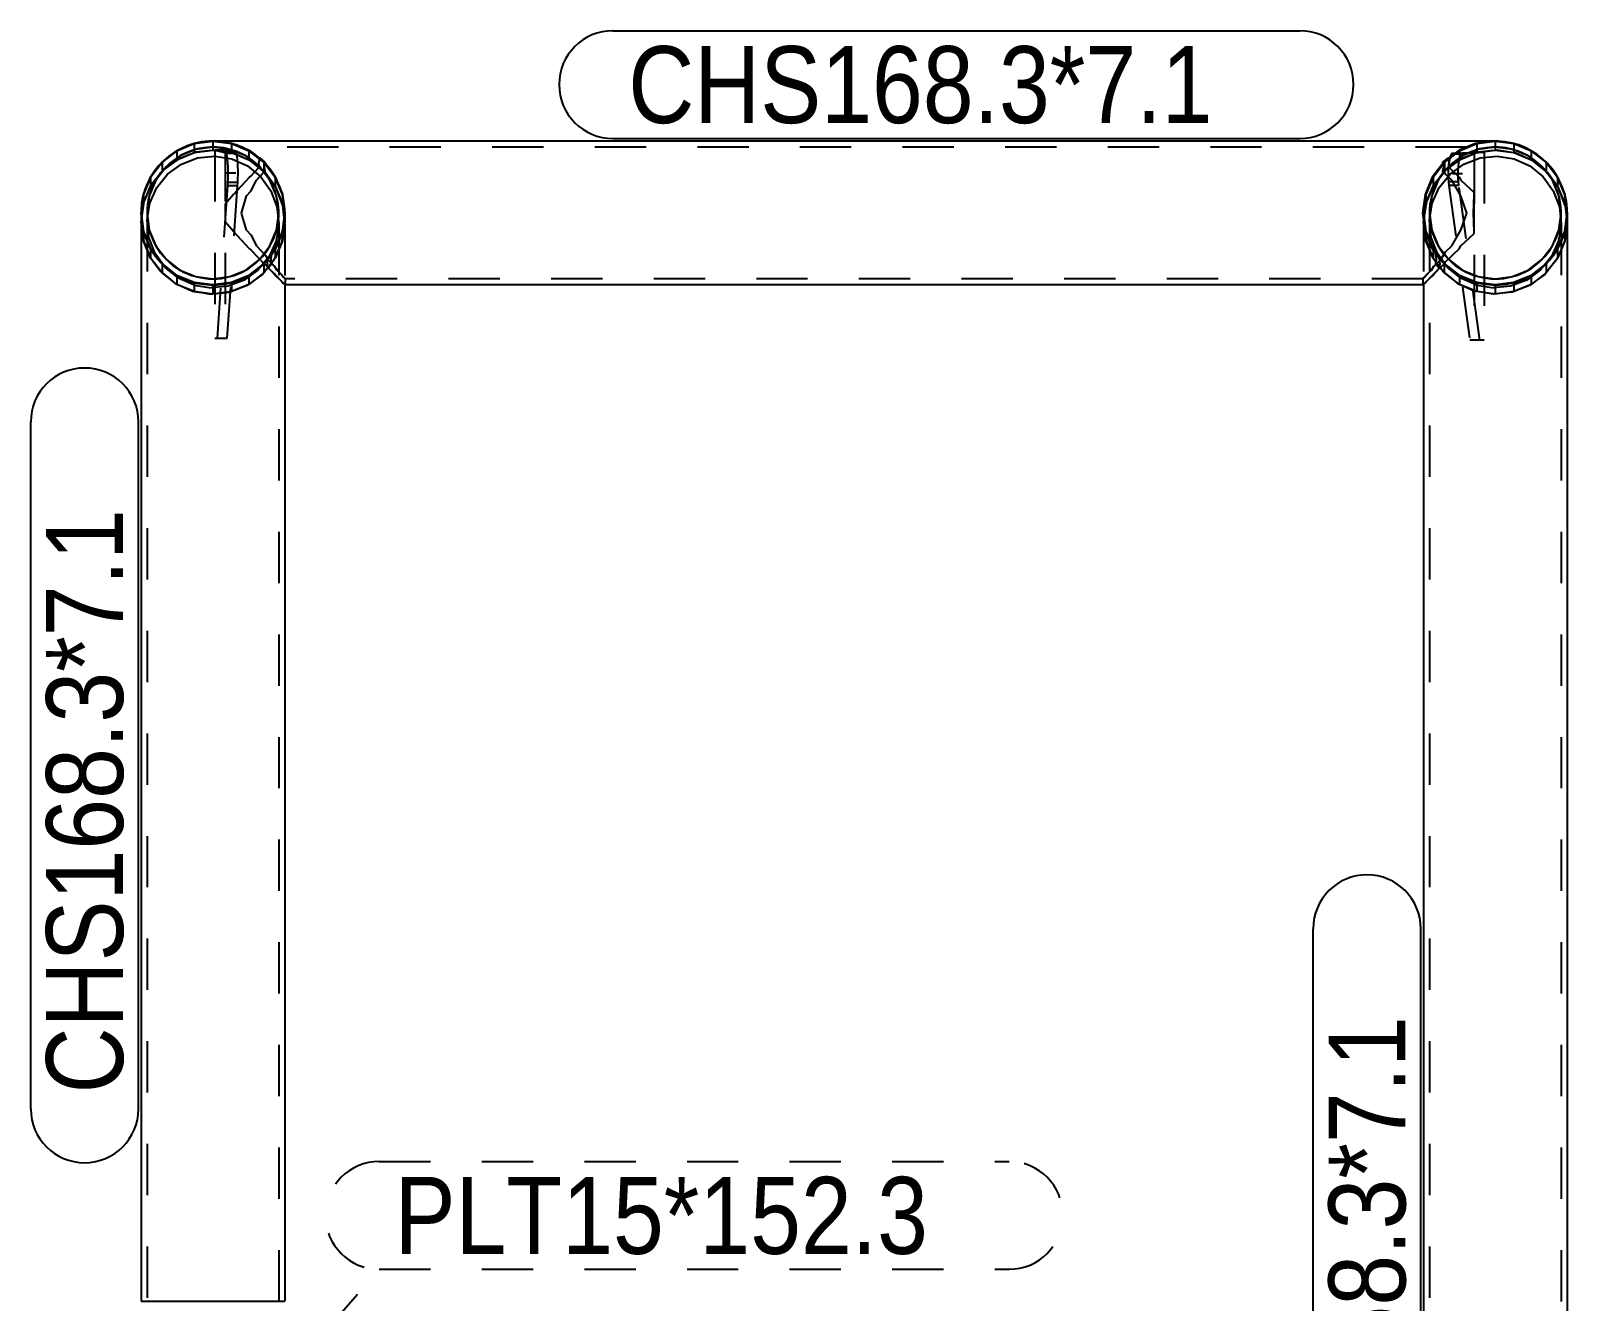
# Model space of a CAD drawing. Header units: millimetres. Extents: x 150000 to 150841, y 150000 to 150594.
# Drawn here: x 150613.1 to 150673, y 150226.4 to 150276 of the extents above; entities that cross this region are included whole.
import ezdxf

# ---------------------------------------------------------------- set-up
doc = ezdxf.new("R2010")
doc.units = ezdxf.units.MM
doc.linetypes.add('XKITLINE00', pattern=[0])
doc.linetypes.add('XKITLINE02', pattern=[4, 2, -2])
doc.styles.add('ARIAL', font='arial.ttf')

msp = doc.modelspace()

# ---------------------------------------------------------------- linework, layer by layer
at = {"color": 7, "linetype": 'XKITLINE00'}
for p, q in [((150635.762, 150275.972), (150662.54, 150275.972)), ((150635.762, 150271.772), (150662.54, 150271.772)), ((150613.063, 150233.949), (150613.063, 150260.726)), ((150617.263, 150233.949), (150617.263, 150260.726)), ((150663.063, 150214.193), (150663.063, 150240.971)), ((150667.263, 150214.193), (150667.263, 150240.971))]:
    msp.add_line(p, q, dxfattribs=at)
at = {"color": 7, "linetype": 'XKITLINE02'}
for p, q in [((150619.441, 150271.577), (150618.764, 150271.296)), ((150618.764, 150271.296), (150619.441, 150271.577)), ((150619.502, 150271.348), (150618.883, 150271.091)), ((150620.167, 150271.672), (150619.441, 150271.577)), ((150619.441, 150271.577), (150620.167, 150271.672)), ((150619.441, 150271.577), (150619.441, 150271.223)), ((150619.441, 150271.223), (150620.167, 150271.319)), ((150620.167, 150271.435), (150619.502, 150271.348)), ((150620.244, 150271.319), (150619.516, 150271.243)), ((150620.893, 150271.577), (150620.167, 150271.672)), ((150620.167, 150271.672), (150620.167, 150271.319)), ((150620.167, 150271.672), (150620.893, 150271.577)), ((150620.831, 150271.348), (150620.167, 150271.435)), ((150620.167, 150271.319), (150620.893, 150271.223)), ((150620.638, 150271.319), (150620.24, 150271.319)), ((150620.24, 150271.319), (150620.667, 150271.214)), ((150620.24, 150271.319), (150620.24, 150263.985)), ((150620.967, 150271.203), (150620.244, 150271.319)), ((150621.065, 150271.214), (150620.638, 150271.319)), ((150620.638, 150271.319), (150620.638, 150263.985)), ((150621.451, 150271.091), (150620.831, 150271.348)), ((150621.569, 150271.296), (150620.893, 150271.577)), ((150620.893, 150271.577), (150620.893, 150271.223)), ((150620.893, 150271.577), (150621.569, 150271.296)), ((150620.897, 150271.593), (150620.897, 150271.593)), ((150620.936, 150271.577), (150621.488, 150271.348)), ((150669.056, 150271.435), (150621.277, 150271.435)), ((150621.277, 150271.435), (150621.577, 150271.311)), ((150669.397, 150271.577), (150668.756, 150271.311)), ((150668.764, 150271.296), (150669.441, 150271.577)), ((150669.441, 150271.577), (150668.764, 150271.296)), ((150669.502, 150271.348), (150668.882, 150271.091)), ((150669.436, 150271.593), (150669.436, 150271.593)), ((150669.441, 150271.577), (150670.166, 150271.672)), ((150670.166, 150271.672), (150669.441, 150271.577)), ((150669.441, 150271.577), (150669.441, 150271.223)), ((150669.441, 150271.223), (150670.166, 150271.319)), ((150670.166, 150271.435), (150669.502, 150271.348)), ((150670.244, 150271.319), (150669.515, 150271.243)), ((150670.166, 150271.672), (150670.892, 150271.577)), ((150670.892, 150271.577), (150670.166, 150271.672)), ((150670.166, 150271.672), (150670.166, 150271.319)), ((150670.831, 150271.348), (150670.166, 150271.435)), ((150670.166, 150271.319), (150670.892, 150271.223)), ((150670.967, 150271.203), (150670.244, 150271.319)), ((150671.45, 150271.091), (150670.831, 150271.348)), ((150670.892, 150271.577), (150671.569, 150271.296)), ((150671.569, 150271.296), (150670.892, 150271.577)), ((150670.892, 150271.577), (150670.892, 150271.223)), ((150618.183, 150270.851), (150617.737, 150270.27)), ((150617.737, 150270.27), (150618.183, 150270.851)), ((150618.764, 150271.296), (150618.183, 150270.851)), ((150618.183, 150270.851), (150618.764, 150271.296)), ((150618.183, 150270.497), (150618.764, 150270.943)), ((150618.183, 150270.851), (150618.183, 150270.497)), ((150618.832, 150270.982), (150618.239, 150270.552)), ((150618.883, 150271.091), (150618.351, 150270.683)), ((150618.401, 150270.38), (150618.944, 150270.773)), ((150618.764, 150271.296), (150618.764, 150270.943)), ((150618.764, 150270.943), (150619.441, 150271.223)), ((150619.516, 150271.243), (150618.832, 150270.982)), ((150618.944, 150270.773), (150619.571, 150271.012)), ((150619.571, 150271.012), (150620.237, 150271.082)), ((150620.237, 150271.082), (150620.899, 150270.976)), ((150621.065, 150271.214), (150620.667, 150271.214)), ((150620.667, 150271.214), (150620.683, 150271.194)), ((150620.683, 150271.194), (150621.081, 150271.194)), ((150620.683, 150271.194), (150620.699, 150271.143)), ((150620.699, 150271.143), (150620.713, 150271.063)), ((150620.713, 150271.063), (150620.726, 150270.957)), ((150620.726, 150270.957), (150620.736, 150270.829)), ((150620.736, 150270.829), (150620.743, 150270.684)), ((150620.893, 150271.223), (150621.569, 150270.943)), ((150620.899, 150270.976), (150621.511, 150270.702)), ((150621.635, 150270.904), (150620.967, 150271.203)), ((150621.081, 150271.194), (150621.065, 150271.214)), ((150621.097, 150271.143), (150621.081, 150271.194)), ((150621.111, 150271.063), (150621.097, 150271.143)), ((150621.124, 150270.957), (150621.111, 150271.063)), ((150621.134, 150270.829), (150621.124, 150270.957)), ((150621.141, 150270.684), (150621.134, 150270.829)), ((150621.982, 150270.683), (150621.451, 150271.091)), ((150622.15, 150270.851), (150621.569, 150271.296)), ((150621.569, 150271.296), (150621.569, 150270.943)), ((150621.569, 150271.296), (150622.15, 150270.851)), ((150621.569, 150270.943), (150622.15, 150270.497)), ((150621.577, 150271.311), (150622.162, 150270.862)), ((150621.577, 150271.311), (150621.577, 150271.311)), ((150622.204, 150270.442), (150621.635, 150270.904)), ((150621.978, 150270.982), (150621.953, 150270.851)), ((150621.985, 150270.638), (150621.953, 150270.851)), ((150621.963, 150271.015), (150621.985, 150271.015)), ((150621.982, 150271), (150621.985, 150271.015)), ((150621.985, 150271.015), (150622.183, 150270.862)), ((150622.596, 150270.27), (150622.15, 150270.851)), ((150622.15, 150270.851), (150622.15, 150270.497)), ((150622.15, 150270.851), (150622.596, 150270.27)), ((150622.169, 150270.852), (150622.162, 150270.862)), ((150622.162, 150270.862), (150622.61, 150270.278)), ((150622.169, 150270.852), (150622.162, 150270.862)), ((150622.173, 150270.847), (150622.169, 150270.852)), ((150622.173, 150270.847), (150622.169, 150270.852)), ((150622.171, 150270.683), (150622.183, 150270.746)), ((150622.173, 150270.847), (150622.195, 150270.847)), ((150622.183, 150270.862), (150622.195, 150270.847)), ((150622.183, 150270.851), (150622.183, 150270.862)), ((150622.183, 150270.834), (150622.183, 150270.851)), ((150622.183, 150270.807), (150622.183, 150270.746)), ((150622.19, 150270.799), (150622.183, 150270.746)), ((150622.192, 150270.822), (150622.195, 150270.847)), ((150668.171, 150270.862), (150667.723, 150270.278)), ((150667.737, 150270.27), (150668.183, 150270.851)), ((150668.183, 150270.851), (150667.737, 150270.27)), ((150668.136, 150270.862), (150668.125, 150270.847)), ((150668.129, 150270.807), (150668.125, 150270.847)), ((150668.125, 150270.847), (150668.16, 150270.847)), ((150668.132, 150270.784), (150668.136, 150270.746)), ((150668.136, 150270.862), (150668.335, 150271.015)), ((150668.136, 150270.816), (150668.136, 150270.862)), ((150668.136, 150270.79), (150668.136, 150270.746)), ((150668.136, 150270.746), (150668.149, 150270.683)), ((150668.16, 150270.847), (150668.162, 150270.851)), ((150668.16, 150270.847), (150668.162, 150270.851)), ((150668.162, 150270.851), (150668.171, 150270.862)), ((150668.162, 150270.851), (150668.171, 150270.862)), ((150668.756, 150271.311), (150668.171, 150270.862)), ((150668.183, 150270.851), (150668.764, 150271.296)), ((150668.764, 150271.296), (150668.183, 150270.851)), ((150668.183, 150270.497), (150668.764, 150270.943)), ((150668.183, 150270.851), (150668.183, 150270.497)), ((150668.831, 150270.982), (150668.238, 150270.552)), ((150668.335, 150271.015), (150668.37, 150271.015)), ((150668.339, 150270.991), (150668.335, 150271.015)), ((150668.335, 150270.638), (150668.367, 150270.851)), ((150668.355, 150270.823), (150668.34, 150270.685)), ((150668.343, 150270.973), (150668.367, 150270.851)), ((150668.882, 150271.091), (150668.351, 150270.683)), ((150668.375, 150270.945), (150668.355, 150270.823)), ((150668.39, 150271.01), (150668.375, 150270.945)), ((150668.397, 150271.035), (150668.399, 150271.046)), ((150668.427, 150271.121), (150668.399, 150271.046)), ((150668.401, 150270.38), (150668.944, 150270.773)), ((150668.458, 150271.17), (150668.427, 150271.121)), ((150668.489, 150271.189), (150668.458, 150271.17)), ((150668.458, 150271.17), (150668.849, 150271.17)), ((150668.606, 150271.196), (150668.489, 150271.189)), ((150668.881, 150271.189), (150668.489, 150271.189)), ((150668.636, 150271.198), (150669.341, 150271.243)), ((150668.731, 150270.685), (150668.746, 150270.823)), ((150668.746, 150270.823), (150668.766, 150270.945)), ((150668.756, 150271.311), (150668.756, 150271.311)), ((150668.764, 150271.296), (150668.764, 150270.943)), ((150668.764, 150270.943), (150669.441, 150271.223)), ((150668.766, 150270.945), (150668.79, 150271.046)), ((150668.79, 150271.046), (150668.818, 150271.121)), ((150668.818, 150271.121), (150668.849, 150271.17)), ((150669.515, 150271.243), (150668.831, 150270.982)), ((150668.849, 150271.17), (150668.881, 150271.189)), ((150668.881, 150271.189), (150669.732, 150271.243)), ((150668.944, 150270.773), (150669.57, 150271.012)), ((150669.341, 150271.243), (150669.732, 150271.243)), ((150669.341, 150271.243), (150669.341, 150263.91)), ((150669.57, 150271.012), (150670.237, 150271.082)), ((150669.732, 150271.243), (150669.732, 150263.91)), ((150670.237, 150271.082), (150670.899, 150270.976)), ((150670.892, 150271.223), (150671.569, 150270.943)), ((150670.899, 150270.976), (150671.511, 150270.702)), ((150671.635, 150270.904), (150670.967, 150271.203)), ((150671.982, 150270.683), (150671.45, 150271.091)), ((150671.569, 150271.296), (150672.15, 150270.851)), ((150672.15, 150270.851), (150671.569, 150271.296)), ((150671.569, 150271.296), (150671.569, 150270.943)), ((150671.569, 150270.943), (150672.15, 150270.497)), ((150672.204, 150270.442), (150671.635, 150270.904)), ((150672.15, 150270.851), (150672.596, 150270.27)), ((150672.596, 150270.27), (150672.15, 150270.851)), ((150672.15, 150270.851), (150672.15, 150270.497)), ((150617.737, 150270.27), (150617.457, 150269.593)), ((150617.457, 150269.593), (150617.737, 150270.27)), ((150617.943, 150270.151), (150617.686, 150269.532)), ((150617.737, 150269.916), (150618.183, 150270.497)), ((150617.737, 150270.27), (150617.737, 150269.916)), ((150618.239, 150270.552), (150617.777, 150269.983)), ((150618.351, 150270.683), (150617.943, 150270.151)), ((150617.979, 150269.859), (150618.401, 150270.38)), ((150620.745, 150270.211), (150620.739, 150270.062)), ((150620.743, 150270.684), (150620.747, 150270.529)), ((150620.748, 150270.369), (150620.745, 150270.211)), ((150620.747, 150270.529), (150620.748, 150270.369)), ((150620.972, 150269.593), (150621.587, 150270.27)), ((150621.137, 150270.062), (150621.143, 150270.211)), ((150621.145, 150270.529), (150621.141, 150270.684)), ((150621.143, 150270.211), (150621.145, 150270.369)), ((150621.145, 150270.369), (150621.145, 150270.529)), ((150621.511, 150270.702), (150622.032, 150270.279)), ((150621.587, 150270.27), (150621.644, 150270.303)), ((150621.644, 150270.303), (150621.961, 150270.638)), ((150621.644, 150269.717), (150621.866, 150270.151)), ((150621.866, 150270.151), (150622.167, 150270.47)), ((150622.167, 150270.47), (150621.961, 150270.638)), ((150621.961, 150270.638), (150621.985, 150270.638)), ((150622.39, 150270.151), (150621.982, 150270.683)), ((150621.985, 150270.638), (150622.183, 150270.485)), ((150622.032, 150270.279), (150622.425, 150269.736)), ((150622.15, 150270.497), (150622.596, 150269.916)), ((150622.195, 150270.47), (150622.167, 150270.47)), ((150622.183, 150270.602), (150622.171, 150270.683)), ((150622.183, 150270.602), (150622.195, 150270.47)), ((150622.183, 150270.485), (150622.183, 150270.602)), ((150622.195, 150270.47), (150622.183, 150270.485)), ((150622.633, 150269.849), (150622.204, 150270.442)), ((150622.647, 150269.532), (150622.39, 150270.151)), ((150622.876, 150269.593), (150622.596, 150270.27)), ((150622.596, 150270.27), (150622.596, 150269.916)), ((150622.596, 150270.27), (150622.876, 150269.593)), ((150622.892, 150269.597), (150622.61, 150270.278)), ((150667.723, 150270.278), (150667.441, 150269.597)), ((150667.457, 150269.593), (150667.737, 150270.27)), ((150667.737, 150270.27), (150667.457, 150269.593)), ((150667.943, 150270.151), (150667.686, 150269.532)), ((150667.737, 150269.916), (150668.183, 150270.497)), ((150667.737, 150270.27), (150667.737, 150269.916)), ((150668.238, 150270.552), (150667.777, 150269.983)), ((150668.351, 150270.683), (150667.943, 150270.151)), ((150667.979, 150269.859), (150668.401, 150270.38)), ((150668.125, 150270.47), (150668.136, 150270.601)), ((150668.136, 150270.485), (150668.125, 150270.47)), ((150668.17, 150270.47), (150668.125, 150270.47)), ((150668.149, 150270.683), (150668.136, 150270.601)), ((150668.335, 150270.638), (150668.136, 150270.485)), ((150668.136, 150270.485), (150668.136, 150270.601)), ((150668.17, 150270.47), (150668.227, 150270.54)), ((150668.227, 150270.379), (150668.17, 150270.47)), ((150668.227, 150270.54), (150668.361, 150270.638)), ((150668.468, 150270.151), (150668.227, 150270.379)), ((150668.331, 150270.536), (150668.328, 150270.382)), ((150668.328, 150270.382), (150668.332, 150270.227)), ((150668.34, 150270.685), (150668.331, 150270.536)), ((150668.332, 150270.227), (150668.341, 150270.079)), ((150668.335, 150270.638), (150668.361, 150270.638)), ((150668.361, 150270.638), (150668.751, 150270.27)), ((150668.824, 150269.532), (150668.468, 150270.151)), ((150668.72, 150270.382), (150668.722, 150270.536)), ((150668.723, 150270.227), (150668.72, 150270.382)), ((150668.722, 150270.536), (150668.731, 150270.685)), ((150668.733, 150270.079), (150668.723, 150270.227)), ((150668.751, 150270.27), (150668.824, 150270.143)), ((150668.824, 150270.143), (150669.343, 150269.664)), ((150671.511, 150270.702), (150672.032, 150270.279)), ((150672.39, 150270.151), (150671.982, 150270.683)), ((150672.032, 150270.279), (150672.425, 150269.736)), ((150672.15, 150270.497), (150672.596, 150269.916)), ((150672.633, 150269.849), (150672.204, 150270.442)), ((150672.647, 150269.532), (150672.39, 150270.151)), ((150672.596, 150270.27), (150672.876, 150269.593)), ((150672.876, 150269.593), (150672.596, 150270.27)), ((150672.596, 150270.27), (150672.596, 150269.916)), ((150617.457, 150269.593), (150617.362, 150268.867)), ((150617.362, 150268.867), (150617.457, 150269.593)), ((150617.457, 150269.24), (150617.737, 150269.916)), ((150617.457, 150269.593), (150617.457, 150269.24)), ((150617.777, 150269.983), (150617.478, 150269.314)), ((150617.686, 150269.532), (150617.599, 150268.867)), ((150617.705, 150269.247), (150617.979, 150269.859)), ((150620.73, 150269.926), (150620.327, 150263.985)), ((150620.972, 150269.593), (150620.638, 150269.208)), ((150620.724, 150263.985), (150621.128, 150269.926)), ((150620.739, 150270.062), (150620.73, 150269.926)), ((150621.128, 150269.926), (150620.73, 150269.926)), ((150621.137, 150270.062), (150620.739, 150270.062)), ((150621.128, 150269.926), (150621.137, 150270.062)), ((150621.277, 150268.867), (150621.473, 150269.532)), ((150621.473, 150269.532), (150621.644, 150269.717)), ((150622.425, 150269.736), (150622.664, 150269.11)), ((150622.596, 150269.916), (150622.876, 150269.24)), ((150622.895, 150269.165), (150622.633, 150269.849)), ((150622.735, 150268.867), (150622.647, 150269.532)), ((150622.972, 150268.867), (150622.876, 150269.593)), ((150622.876, 150269.593), (150622.876, 150269.24)), ((150622.876, 150269.593), (150622.972, 150268.867)), ((150622.988, 150268.867), (150622.892, 150269.597)), ((150667.441, 150269.597), (150667.345, 150268.867)), ((150667.361, 150268.867), (150667.457, 150269.593)), ((150667.457, 150269.593), (150667.361, 150268.867)), ((150667.457, 150269.24), (150667.737, 150269.916)), ((150667.457, 150269.593), (150667.457, 150269.24)), ((150667.777, 150269.983), (150667.478, 150269.314)), ((150667.686, 150269.532), (150667.598, 150268.867)), ((150667.705, 150269.247), (150667.979, 150269.859)), ((150668.733, 150270.079), (150668.341, 150270.079)), ((150668.341, 150270.079), (150668.356, 150269.943)), ((150668.748, 150269.943), (150668.356, 150269.943)), ((150668.356, 150269.943), (150669.168, 150263.91)), ((150668.748, 150269.943), (150668.733, 150270.079)), ((150669.56, 150263.91), (150668.748, 150269.943)), ((150669.05, 150268.867), (150668.824, 150269.532)), ((150669.317, 150268.867), (150669.337, 150269.593)), ((150669.337, 150269.593), (150669.343, 150269.664)), ((150669.343, 150268.071), (150669.343, 150269.664)), ((150672.425, 150269.736), (150672.664, 150269.11)), ((150672.596, 150269.916), (150672.876, 150269.24)), ((150672.895, 150269.165), (150672.633, 150269.849)), ((150672.734, 150268.867), (150672.647, 150269.532)), ((150672.876, 150269.593), (150672.971, 150268.867)), ((150672.971, 150268.867), (150672.876, 150269.593)), ((150672.876, 150269.593), (150672.876, 150269.24)), ((150617.362, 150268.514), (150617.457, 150269.24)), ((150617.478, 150269.314), (150617.363, 150268.591)), ((150617.599, 150268.584), (150617.705, 150269.247)), ((150620.638, 150269.208), (150620.638, 150268.526)), ((150620.638, 150269.208), (150620.642, 150268.867)), ((150622.664, 150269.11), (150622.734, 150268.443)), ((150622.876, 150269.24), (150622.972, 150268.514)), ((150622.97, 150268.436), (150622.895, 150269.165)), ((150667.361, 150268.514), (150667.457, 150269.24)), ((150667.478, 150269.314), (150667.363, 150268.591)), ((150667.599, 150268.584), (150667.705, 150269.247)), ((150672.664, 150269.11), (150672.734, 150268.443)), ((150672.876, 150269.24), (150672.971, 150268.514)), ((150672.895, 150269.165), (150672.966, 150268.475)), ((150617.362, 150268.867), (150617.457, 150268.141)), ((150617.362, 150268.867), (150617.362, 150268.867)), ((150617.457, 150268.141), (150617.362, 150268.867)), ((150617.363, 150268.591), (150617.363, 150268.506)), ((150617.363, 150268.591), (150617.404, 150268.19)), ((150617.599, 150268.867), (150617.686, 150268.203)), ((150617.599, 150268.584), (150617.599, 150226.449)), ((150617.669, 150267.917), (150617.599, 150268.584)), ((150620.642, 150268.867), (150620.638, 150268.526)), ((150620.972, 150268.141), (150620.638, 150268.526)), ((150621.473, 150268.203), (150621.277, 150268.867)), ((150622.734, 150268.443), (150622.628, 150267.78)), ((150622.647, 150268.203), (150622.735, 150268.867)), ((150622.734, 150268.443), (150622.734, 150226.449)), ((150622.855, 150267.713), (150622.97, 150268.436)), ((150622.876, 150268.141), (150622.972, 150268.867)), ((150622.972, 150268.867), (150622.876, 150268.141)), ((150622.972, 150268.514), (150622.876, 150267.788)), ((150622.893, 150268.141), (150622.988, 150268.867)), ((150622.97, 150268.436), (150622.97, 150266.086)), ((150622.972, 150268.867), (150622.972, 150268.867)), ((150622.972, 150268.741), (150622.972, 150268.514)), ((150667.44, 150268.141), (150667.345, 150268.867)), ((150667.457, 150268.141), (150667.361, 150268.867)), ((150667.361, 150268.867), (150667.457, 150268.141)), ((150667.361, 150268.867), (150667.361, 150268.867)), ((150667.361, 150268.741), (150667.361, 150268.514)), ((150667.457, 150267.788), (150667.361, 150268.514)), ((150667.363, 150268.591), (150667.363, 150266.073)), ((150667.363, 150268.591), (150667.438, 150267.862)), ((150667.598, 150268.867), (150667.686, 150268.203)), ((150667.599, 150268.584), (150667.599, 150188.346)), ((150667.669, 150267.917), (150667.599, 150268.584)), ((150668.824, 150268.203), (150669.05, 150268.867)), ((150669.337, 150268.141), (150669.317, 150268.867)), ((150672.734, 150268.443), (150672.628, 150267.78)), ((150672.647, 150268.203), (150672.734, 150268.867)), ((150672.734, 150268.443), (150672.734, 150190.36)), ((150672.971, 150268.867), (150672.876, 150268.141)), ((150672.876, 150268.141), (150672.971, 150268.867)), ((150672.971, 150268.867), (150672.971, 150268.867)), ((150617.452, 150267.826), (150617.58, 150267.492)), ((150617.457, 150268.141), (150617.737, 150267.465)), ((150617.737, 150267.465), (150617.457, 150268.141)), ((150617.908, 150267.291), (150617.669, 150267.917)), ((150617.686, 150268.203), (150617.943, 150267.583)), ((150621.587, 150267.465), (150620.972, 150268.141)), ((150621.473, 150268.203), (150621.644, 150268.017)), ((150621.644, 150268.017), (150621.866, 150267.583)), ((150622.628, 150267.78), (150622.354, 150267.168)), ((150622.39, 150267.583), (150622.647, 150268.203)), ((150622.596, 150267.465), (150622.876, 150268.141)), ((150622.876, 150268.141), (150622.596, 150267.465)), ((150622.876, 150267.788), (150622.596, 150267.111)), ((150622.614, 150267.465), (150622.892, 150268.137)), ((150622.876, 150268.103), (150622.876, 150267.788)), ((150622.892, 150268.137), (150622.893, 150268.141)), ((150667.438, 150267.862), (150667.7, 150267.178)), ((150667.441, 150268.137), (150667.44, 150268.141)), ((150667.719, 150267.465), (150667.441, 150268.137)), ((150667.737, 150267.465), (150667.457, 150268.141)), ((150667.457, 150268.141), (150667.737, 150267.465)), ((150667.457, 150268.103), (150667.457, 150267.788)), ((150667.737, 150267.111), (150667.457, 150267.788)), ((150667.908, 150267.291), (150667.669, 150267.917)), ((150667.686, 150268.203), (150667.943, 150267.583)), ((150668.468, 150267.583), (150668.824, 150268.203)), ((150668.824, 150267.591), (150669.343, 150268.071)), ((150669.343, 150268.071), (150669.337, 150268.141)), ((150672.628, 150267.78), (150672.354, 150267.168)), ((150672.39, 150267.583), (150672.647, 150268.203)), ((150672.876, 150268.141), (150672.596, 150267.465)), ((150672.596, 150267.465), (150672.876, 150268.141)), ((150672.918, 150268.111), (150672.861, 150267.752)), ((150617.723, 150267.145), (150617.926, 150266.865)), ((150617.737, 150267.465), (150618.183, 150266.884)), ((150618.183, 150266.884), (150617.737, 150267.465)), ((150618.301, 150266.748), (150617.908, 150267.291)), ((150617.943, 150267.583), (150618.351, 150267.051)), ((150621.587, 150267.465), (150621.644, 150267.432)), ((150621.644, 150267.432), (150622.162, 150266.884)), ((150621.866, 150267.583), (150622.216, 150267.212)), ((150622.354, 150267.168), (150621.932, 150266.648)), ((150621.982, 150267.051), (150622.39, 150267.583)), ((150622.15, 150266.884), (150622.596, 150267.465)), ((150622.596, 150267.465), (150622.15, 150266.884)), ((150622.216, 150267.212), (150622.306, 150267.051)), ((150622.61, 150267.456), (150622.324, 150267.083)), ((150622.438, 150267.251), (150622.421, 150267.051)), ((150622.45, 150267.251), (150622.453, 150267.251)), ((150622.556, 150267.044), (150622.855, 150267.713)), ((150622.596, 150267.445), (150622.596, 150267.111)), ((150622.61, 150267.456), (150622.614, 150267.465)), ((150667.7, 150267.178), (150667.989, 150266.778)), ((150667.723, 150267.456), (150667.719, 150267.465)), ((150667.723, 150267.456), (150667.87, 150267.264)), ((150668.183, 150266.884), (150667.737, 150267.465)), ((150667.737, 150267.465), (150668.183, 150266.884)), ((150667.737, 150267.445), (150667.737, 150267.111)), ((150667.87, 150267.264), (150667.853, 150267.264)), ((150667.982, 150267.097), (150667.853, 150267.264)), ((150667.872, 150267.051), (150667.853, 150267.264)), ((150667.999, 150267.097), (150667.87, 150267.264)), ((150668.301, 150266.748), (150667.908, 150267.291)), ((150667.943, 150267.583), (150668.351, 150267.051)), ((150668.037, 150267.051), (150668.227, 150267.356)), ((150668.227, 150267.356), (150668.468, 150267.583)), ((150668.751, 150267.465), (150668.227, 150266.97)), ((150668.751, 150267.465), (150668.824, 150267.591)), ((150672.354, 150267.168), (150671.932, 150266.648)), ((150671.982, 150267.051), (150672.39, 150267.583)), ((150672.596, 150267.465), (150672.15, 150266.884)), ((150672.15, 150266.884), (150672.596, 150267.465)), ((150672.718, 150267.406), (150672.573, 150267.081)), ((150618.161, 150266.559), (150618.42, 150266.349)), ((150618.183, 150266.884), (150618.764, 150266.438)), ((150618.764, 150266.438), (150618.183, 150266.884)), ((150618.822, 150266.325), (150618.301, 150266.748)), ((150618.351, 150267.051), (150618.882, 150266.643)), ((150618.882, 150266.643), (150619.502, 150266.387)), ((150620.831, 150266.387), (150621.45, 150266.643)), ((150621.932, 150266.648), (150621.389, 150266.254)), ((150621.45, 150266.643), (150621.982, 150267.051)), ((150621.569, 150266.438), (150622.15, 150266.884)), ((150622.15, 150266.884), (150621.569, 150266.438)), ((150622.556, 150267.044), (150622.121, 150266.508)), ((150622.162, 150266.884), (150622.216, 150266.85)), ((150622.216, 150266.85), (150622.605, 150266.438)), ((150622.306, 150267.051), (150622.648, 150266.688)), ((150622.596, 150267.111), (150622.309, 150266.737)), ((150622.31, 150266.73), (150622.438, 150266.897)), ((150622.322, 150266.73), (150622.458, 150266.897)), ((150622.421, 150267.051), (150622.438, 150266.897)), ((150622.458, 150266.897), (150622.438, 150266.897)), ((150622.57, 150266.792), (150622.458, 150266.897)), ((150622.657, 150266.643), (150622.57, 150266.792)), ((150622.648, 150266.688), (150622.671, 150266.643)), ((150622.871, 150266.445), (150622.657, 150266.643)), ((150622.671, 150266.643), (150622.907, 150266.387)), ((150667.426, 150266.387), (150667.662, 150266.643)), ((150667.462, 150266.445), (150667.676, 150266.643)), ((150667.662, 150266.643), (150667.685, 150266.688)), ((150667.676, 150266.643), (150667.763, 150266.792)), ((150667.685, 150266.688), (150667.873, 150266.887)), ((150667.737, 150267.111), (150667.989, 150266.783)), ((150667.763, 150266.792), (150668.037, 150267.051)), ((150668.173, 150266.884), (150667.763, 150266.496)), ((150667.853, 150266.887), (150667.872, 150267.051)), ((150667.853, 150266.887), (150667.873, 150266.887)), ((150667.853, 150266.887), (150667.982, 150266.72)), ((150667.984, 150266.734), (150667.873, 150266.887)), ((150668.161, 150266.559), (150668.42, 150266.349)), ((150668.227, 150266.97), (150668.173, 150266.884)), ((150668.764, 150266.438), (150668.183, 150266.884)), ((150668.183, 150266.884), (150668.764, 150266.438)), ((150668.822, 150266.325), (150668.301, 150266.748)), ((150668.351, 150267.051), (150668.882, 150266.643)), ((150668.882, 150266.643), (150669.502, 150266.387)), ((150670.831, 150266.387), (150671.45, 150266.643)), ((150671.932, 150266.648), (150671.389, 150266.254)), ((150671.45, 150266.643), (150671.982, 150267.051)), ((150672.15, 150266.884), (150671.569, 150266.438)), ((150671.569, 150266.438), (150672.15, 150266.884)), ((150672.337, 150266.774), (150672.121, 150266.508)), ((150618.737, 150266.105), (150619.03, 150265.974)), ((150618.764, 150266.438), (150619.441, 150266.158)), ((150619.441, 150266.158), (150618.764, 150266.438)), ((150619.434, 150266.051), (150618.822, 150266.325)), ((150619.434, 150266.051), (150619.441, 150266.05)), ((150619.441, 150266.158), (150620.166, 150266.062)), ((150620.166, 150266.062), (150619.441, 150266.158)), ((150619.441, 150266.05), (150620.096, 150265.945)), ((150619.502, 150266.387), (150620.166, 150266.299)), ((150620.763, 150266.015), (150620.096, 150265.945)), ((150620.166, 150266.299), (150620.831, 150266.387)), ((150620.166, 150266.062), (150620.892, 150266.158)), ((150620.892, 150266.158), (150620.166, 150266.062)), ((150621.389, 150266.254), (150620.763, 150266.015)), ((150620.892, 150266.158), (150621.569, 150266.438)), ((150621.569, 150266.438), (150620.892, 150266.158)), ((150621.804, 150266.265), (150621.537, 150266.071)), ((150622.605, 150266.438), (150622.648, 150266.413)), ((150622.648, 150266.413), (150622.884, 150266.158)), ((150622.893, 150266.387), (150622.871, 150266.445)), ((150622.884, 150266.158), (150622.911, 150266.148)), ((150622.987, 150266.309), (150622.893, 150266.387)), ((150622.907, 150266.387), (150622.911, 150266.385)), ((150622.911, 150266.385), (150622.979, 150266.299)), ((150622.97, 150266.073), (150622.911, 150266.148)), ((150622.979, 150266.299), (150622.987, 150266.309)), ((150667.354, 150266.299), (150622.979, 150266.299)), ((150622.987, 150266.309), (150622.987, 150266.072)), ((150667.346, 150266.309), (150667.44, 150266.387)), ((150667.354, 150266.299), (150667.346, 150266.309)), ((150667.346, 150266.309), (150667.346, 150266.072)), ((150667.449, 150266.158), (150667.346, 150266.072)), ((150667.346, 150266.072), (150667.354, 150266.062)), ((150667.422, 150266.385), (150667.354, 150266.299)), ((150667.426, 150266.387), (150667.422, 150266.385)), ((150667.44, 150266.387), (150667.462, 150266.445)), ((150667.462, 150266.191), (150667.449, 150266.158)), ((150667.729, 150266.438), (150667.462, 150266.191)), ((150667.763, 150266.496), (150667.729, 150266.438)), ((150668.737, 150266.105), (150669.03, 150265.974)), ((150669.44, 150266.158), (150668.764, 150266.438)), ((150668.764, 150266.438), (150669.44, 150266.158)), ((150669.434, 150266.051), (150668.822, 150266.325)), ((150669.434, 150266.051), (150669.44, 150266.05)), ((150670.166, 150266.062), (150669.44, 150266.158)), ((150669.44, 150266.158), (150670.166, 150266.062)), ((150669.44, 150266.05), (150670.096, 150265.945)), ((150669.502, 150266.387), (150670.166, 150266.299)), ((150670.762, 150266.015), (150670.096, 150265.945)), ((150670.166, 150266.299), (150670.831, 150266.387)), ((150670.892, 150266.158), (150670.166, 150266.062)), ((150670.166, 150266.062), (150670.892, 150266.158)), ((150671.389, 150266.254), (150670.762, 150266.015)), ((150671.569, 150266.438), (150670.892, 150266.158)), ((150670.892, 150266.158), (150671.569, 150266.438)), ((150671.804, 150266.265), (150671.537, 150266.071)), ((150619.41, 150265.817), (150619.441, 150265.812)), ((150619.441, 150265.812), (150619.719, 150265.768)), ((150620.133, 150265.713), (150620.166, 150265.716)), ((150620.166, 150265.716), (150620.445, 150265.745)), ((150621.157, 150265.914), (150620.859, 150265.8)), ((150669.44, 150265.812), (150669.41, 150265.817)), ((150669.719, 150265.768), (150669.44, 150265.812)), ((150670.166, 150265.716), (150670.133, 150265.713)), ((150670.445, 150265.745), (150670.166, 150265.716)), ((150671.157, 150265.914), (150670.859, 150265.8)), ((150620.24, 150263.985), (150620.724, 150263.985)), ((150669.732, 150263.91), (150669.168, 150263.91)), ((150626.651, 150231.896), (150651.208, 150231.896)), ((150621.865, 150222.204), (150626.651, 150227.696)), ((150626.651, 150227.696), (150651.208, 150227.696))]:
    msp.add_line(p, q, dxfattribs=at)
at = {"color": 2, "linetype": 'XKITLINE00'}
for p, q in [((150670.04, 150271.672), (150620.293, 150271.672)), ((150620.293, 150271.672), (150620.897, 150271.593)), ((150620.897, 150271.593), (150621.577, 150271.311)), ((150669.436, 150271.593), (150668.756, 150271.311)), ((150669.436, 150271.593), (150670.04, 150271.672)), ((150621.577, 150271.311), (150622.162, 150270.862)), ((150621.982, 150271), (150621.978, 150270.982)), ((150622.162, 150270.862), (150622.171, 150270.851)), ((150622.61, 150270.27), (150622.171, 150270.851)), ((150622.183, 150270.834), (150622.183, 150270.807)), ((150622.192, 150270.822), (150622.19, 150270.799)), ((150667.723, 150270.27), (150668.162, 150270.851)), ((150668.129, 150270.807), (150668.132, 150270.784)), ((150668.136, 150270.816), (150668.136, 150270.79)), ((150668.162, 150270.851), (150668.171, 150270.862)), ((150668.756, 150271.311), (150668.171, 150270.862)), ((150668.339, 150270.991), (150668.343, 150270.973)), ((150668.397, 150271.035), (150668.39, 150271.01)), ((150668.636, 150271.198), (150668.606, 150271.196)), ((150622.892, 150269.593), (150622.61, 150270.27)), ((150667.441, 150269.593), (150667.723, 150270.27)), ((150622.988, 150268.867), (150622.892, 150269.593)), ((150667.345, 150268.867), (150667.441, 150269.593)), ((150617.362, 150268.867), (150617.362, 150268.514)), ((150617.457, 150267.788), (150617.362, 150268.514)), ((150617.363, 150268.506), (150617.363, 150226.449)), ((150622.892, 150268.141), (150622.988, 150268.867)), ((150622.972, 150268.867), (150622.972, 150268.741)), ((150667.441, 150268.141), (150667.345, 150268.867)), ((150667.361, 150268.867), (150667.361, 150268.741)), ((150672.971, 150268.514), (150672.876, 150267.788)), ((150672.97, 150268.436), (150672.918, 150268.111)), ((150672.966, 150268.475), (150672.97, 150268.436)), ((150672.97, 150268.436), (150672.97, 150190.395)), ((150672.971, 150268.867), (150672.971, 150268.514)), ((150617.404, 150268.19), (150617.438, 150267.862)), ((150617.438, 150267.862), (150617.452, 150267.826)), ((150617.457, 150268.141), (150617.457, 150267.788)), ((150617.737, 150267.111), (150617.457, 150267.788)), ((150622.61, 150267.465), (150622.892, 150268.141)), ((150622.876, 150268.141), (150622.876, 150268.103)), ((150667.723, 150267.465), (150667.441, 150268.141)), ((150667.457, 150268.141), (150667.457, 150268.103)), ((150672.876, 150267.788), (150672.596, 150267.111)), ((150672.861, 150267.752), (150672.855, 150267.713)), ((150672.876, 150268.141), (150672.876, 150267.788)), ((150617.58, 150267.492), (150617.7, 150267.178)), ((150617.7, 150267.178), (150617.723, 150267.145)), ((150617.737, 150267.465), (150617.737, 150267.111)), ((150622.31, 150267.083), (150622.438, 150267.251)), ((150622.61, 150267.465), (150622.324, 150267.083)), ((150622.438, 150267.251), (150622.45, 150267.251)), ((150622.596, 150267.465), (150622.596, 150267.445)), ((150667.723, 150267.465), (150667.999, 150267.097)), ((150667.737, 150267.465), (150667.737, 150267.445)), ((150672.596, 150267.465), (150672.596, 150267.111)), ((150672.855, 150267.713), (150672.718, 150267.406)), ((150618.183, 150266.53), (150617.737, 150267.111)), ((150617.926, 150266.865), (150618.129, 150266.585)), ((150618.129, 150266.585), (150618.161, 150266.559)), ((150618.183, 150266.884), (150618.183, 150266.53)), ((150618.764, 150266.084), (150618.183, 150266.53)), ((150622.15, 150266.53), (150621.569, 150266.084)), ((150622.15, 150266.884), (150622.15, 150266.53)), ((150622.309, 150266.737), (150622.15, 150266.53)), ((150622.292, 150266.884), (150622.31, 150267.083)), ((150622.31, 150266.73), (150622.292, 150266.884)), ((150622.324, 150267.083), (150622.31, 150267.083)), ((150622.322, 150266.73), (150622.31, 150266.73)), ((150622.322, 150266.73), (150622.57, 150266.496)), ((150667.728, 150266.438), (150667.994, 150266.72)), ((150667.982, 150267.097), (150667.999, 150267.097)), ((150667.982, 150267.097), (150668.001, 150266.884)), ((150668.001, 150266.884), (150667.982, 150266.72)), ((150667.994, 150266.72), (150667.982, 150266.72)), ((150667.994, 150266.72), (150667.984, 150266.734)), ((150667.989, 150266.783), (150668.183, 150266.53)), ((150667.989, 150266.778), (150668.129, 150266.585)), ((150668.129, 150266.585), (150668.161, 150266.559)), ((150668.183, 150266.53), (150668.183, 150266.884)), ((150668.764, 150266.084), (150668.183, 150266.53)), ((150672.15, 150266.53), (150671.569, 150266.084)), ((150672.596, 150267.111), (150672.15, 150266.53)), ((150672.15, 150266.884), (150672.15, 150266.53)), ((150672.556, 150267.044), (150672.337, 150266.774)), ((150672.573, 150267.081), (150672.556, 150267.044)), ((150618.42, 150266.349), (150618.698, 150266.123)), ((150618.698, 150266.123), (150618.737, 150266.105)), ((150618.764, 150266.438), (150618.764, 150266.084)), ((150619.441, 150265.804), (150618.764, 150266.084)), ((150619.03, 150265.974), (150619.366, 150265.824)), ((150619.441, 150266.158), (150619.441, 150265.804)), ((150620.166, 150266.062), (150620.166, 150265.709)), ((150620.892, 150266.158), (150620.892, 150265.804)), ((150621.569, 150266.084), (150620.892, 150265.804)), ((150621.501, 150266.046), (150621.157, 150265.914)), ((150621.537, 150266.071), (150621.501, 150266.046)), ((150621.569, 150266.438), (150621.569, 150266.084)), ((150622.094, 150266.475), (150621.804, 150266.265)), ((150622.121, 150266.508), (150622.094, 150266.475)), ((150622.57, 150266.496), (150622.604, 150266.438)), ((150622.604, 150266.438), (150622.871, 150266.191)), ((150622.884, 150266.158), (150622.871, 150266.191)), ((150622.987, 150266.072), (150622.884, 150266.158)), ((150622.97, 150266.086), (150622.97, 150226.449)), ((150622.979, 150266.062), (150622.97, 150266.073)), ((150622.979, 150266.062), (150622.987, 150266.072)), ((150667.354, 150266.062), (150622.979, 150266.062)), ((150667.354, 150266.062), (150667.422, 150266.148)), ((150667.363, 150266.073), (150667.363, 150190.006)), ((150667.422, 150266.148), (150667.449, 150266.158)), ((150667.449, 150266.158), (150667.685, 150266.413)), ((150667.685, 150266.413), (150667.728, 150266.438)), ((150668.42, 150266.349), (150668.698, 150266.123)), ((150668.698, 150266.123), (150668.737, 150266.105)), ((150668.764, 150266.438), (150668.764, 150266.084)), ((150669.44, 150265.804), (150668.764, 150266.084)), ((150669.03, 150265.974), (150669.366, 150265.824)), ((150669.44, 150266.158), (150669.44, 150265.804)), ((150670.166, 150266.062), (150670.166, 150265.709)), ((150670.892, 150266.158), (150670.892, 150265.804)), ((150671.569, 150266.084), (150670.892, 150265.804)), ((150671.501, 150266.046), (150671.157, 150265.914)), ((150671.537, 150266.071), (150671.501, 150266.046)), ((150671.569, 150266.438), (150671.569, 150266.084)), ((150672.094, 150266.475), (150671.804, 150266.265)), ((150672.121, 150266.508), (150672.094, 150266.475)), ((150619.366, 150265.824), (150619.41, 150265.817)), ((150620.166, 150265.709), (150619.441, 150265.804)), ((150619.719, 150265.768), (150620.089, 150265.708)), ((150620.089, 150265.708), (150620.133, 150265.713)), ((150620.892, 150265.804), (150620.166, 150265.709)), ((150620.445, 150265.745), (150620.818, 150265.784)), ((150620.859, 150265.8), (150620.818, 150265.784)), ((150669.41, 150265.817), (150669.366, 150265.824)), ((150670.166, 150265.709), (150669.44, 150265.804)), ((150670.089, 150265.708), (150669.719, 150265.768)), ((150670.133, 150265.713), (150670.089, 150265.708)), ((150670.892, 150265.804), (150670.166, 150265.709)), ((150670.817, 150265.784), (150670.445, 150265.745)), ((150670.859, 150265.8), (150670.817, 150265.784)), ((150617.363, 150226.449), (150622.97, 150226.449))]:
    msp.add_line(p, q, dxfattribs=at)
at = {"color": 3, "linetype": 'XKITLINE02'}
for p, q in [((150621.063, 150270.415), (150620.665, 150270.415)), ((150668.885, 150270.389), (150668.494, 150270.389))]:
    msp.add_line(p, q, dxfattribs=at)
at = {"color": 7, "linetype": 'XKITLINE00'}
for centre, start, end in [((150635.762, 150273.872), 90, 270), ((150662.54, 150273.872), 270, 90), ((150615.163, 150260.726), 0, 180), ((150665.163, 150240.971), 0, 180), ((150615.163, 150233.949), 180, 0)]:
    msp.add_arc(centre, 2.1, start, end, dxfattribs=at)
at = {"color": 2, "linetype": 'XKITLINE00'}
for centre, radius, start, end in [((150620.166, 150268.867), 2.805, 15, 195), ((150620.166, 150268.867), 2.568, 345, 165), ((150670.166, 150268.867), 2.805, 15, 195), ((150670.166, 150268.867), 2.568, 345, 165), ((150620.166, 150268.867), 2.805, 195, 15), ((150620.166, 150268.867), 2.568, 165, 345), ((150670.166, 150268.867), 2.805, 195, 15), ((150670.166, 150268.867), 2.568, 165, 345)]:
    msp.add_arc(centre, radius, start, end, dxfattribs=at)
at = {"color": 7, "linetype": 'XKITLINE02'}
for centre, start, end in [((150626.651, 150229.796), 90, 270), ((150651.208, 150229.796), 270, 90)]:
    msp.add_arc(centre, 2.1, start, end, dxfattribs=at)

# ---------------------------------------------------------------- texts
at = {"color": 3, "style": 'ARIAL', "width": 0.85}
for s, p in [('CHS168.3*7.1', (150636.362, 150272.372)), ('PLT15*152.3', (150627.251, 150228.296))]:
    msp.add_text(s, height=3, dxfattribs=at).set_placement(p)
for p in [(150616.663, 150234.549), (150666.663, 150214.793)]:
    msp.add_text('CHS168.3*7.1', height=3, rotation=90.00021, dxfattribs=at).set_placement(p)

doc.saveas('drawing.dxf')
